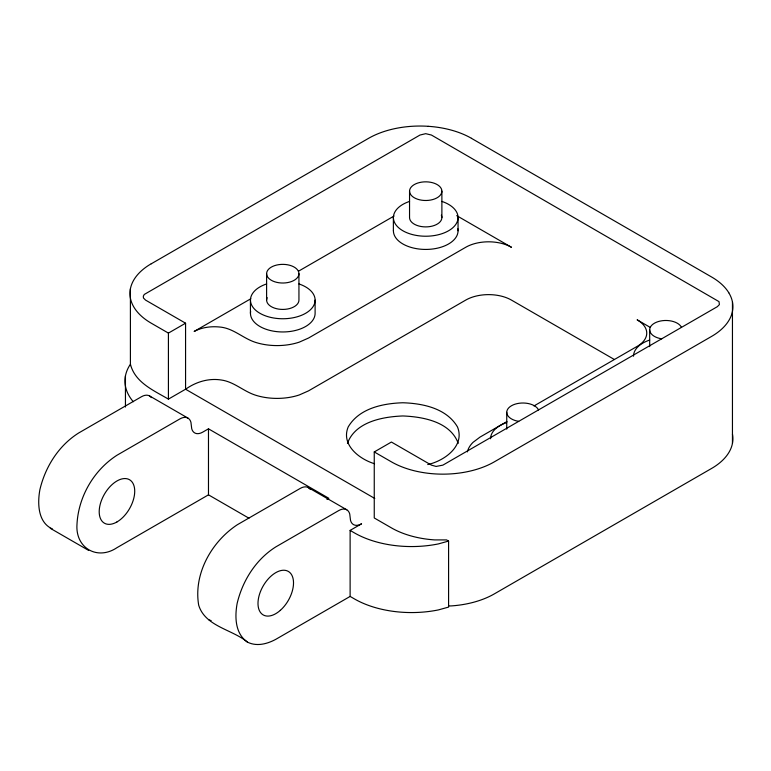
<?xml version="1.0" encoding="UTF-8"?>
<svg xmlns="http://www.w3.org/2000/svg" width="771" height="771" viewBox="0 0 771 771"><rect width="100%" height="100%" fill="white"/><g stroke="black" fill="none" stroke-linecap="round" stroke-linejoin="round"><path stroke-width="1.16" d="M347.442 443.354C355.296 421.843 382.474 416.745 402.838 415.964C423.212 416.745 450.389 421.843 458.234 443.354M151.27 263.788L368.538 138.346A72.888 42.087 0 0 1 395.957 128.4A72.599 41.913 0 0 1 428.136 126.299M151.261 263.74A72.888 42.087 0 0 0 130.415 288.749A72.599 41.913 0 0 0 130.405 298.194A72.888 42.087 0 0 0 151.261 323.203L168.415 333.101L185.57 323.203L185.57 389.22L374.773 498.461M250.835 298.734L194.147 331.453C202.484 327 212.218 326.017 221.489 327.222C233.883 328.976 243.212 338.209 254.825 342.141A44.39 25.626 0 0 0 299.283 342.141L308.496 338.055L465.732 247.279A32.324 18.658 0 0 1 511.472 247.289L456.702 215.649M298.473 271.219L394.029 216.053M133.296 401.739A80.849 46.674 0 0 1 129.499 365.637L130.482 364.413C135.07 382.541 153.786 390.502 168.415 399.127L185.57 389.22M185.878 389.047C196.191 381.79 208.893 377.954 221.489 380.045C233.883 381.79 243.212 391.022 254.825 394.954A44.39 25.626 0 0 0 299.283 394.954L308.496 390.878L465.732 300.092A32.324 18.658 0 0 1 511.472 300.102L614.391 359.517M326.943 499.406L328.841 498.307L208.478 428.821L202.763 432.117A16.172 9.339 -60 0 1 191.719 428.705L190.938 422.315A16.172 9.339 -60 0 0 179.894 418.913L116.999 455.227C93.715 470.194 78.295 496.9 76.975 524.55C75.346 548.075 97.435 560.825 116.999 547.651L208.478 494.837L248.946 518.199M310.154 489.296A16.172 9.339 -60 0 0 300.256 488.4L237.362 524.714C211.543 541.676 193.319 573.942 198.696 605.216C205.231 626.553 232.225 629.348 247.491 642.147C256.733 646.763 267.171 643.987 275.796 639.332L350.121 596.426L354.409 598.903A80.849 46.674 0 0 0 438.294 609.938L448.587 607.095L448.587 541.069L446.573 539.912L434.719 539.912A72.888 42.087 0 0 1 391.398 527.865L374.253 517.967L374.253 451.941L391.408 442.043L431.432 465.144L436.107 466.436L442.862 465.144L717.309 306.694L719.401 304.603L719.006 301.625L431.432 135.041L425.708 133.672L419.993 135.041L144.264 294.455L143.319 296.189L143.454 298.001L145.546 300.092L185.57 323.203M506.971 421.535L480.025 437.09L472.96 442.409A44.39 25.626 0 0 0 467.371 451.893M533.985 405.941L637.26 346.314A32.324 18.658 0 0 0 637.251 319.907M350.121 596.426L350.121 530.4L361.56 523.798A16.172 9.339 -60 0 1 350.516 520.386L349.735 514.006A16.172 9.339 -60 0 0 338.691 510.595L275.796 546.909C255.856 559.476 242.489 580.765 237.131 603.481C234.702 616.867 235.039 633.685 247.491 642.147M448.587 541.069L438.304 543.931A80.849 46.674 0 0 1 354.4 532.886L350.121 530.4M427.732 464.556C444.154 460.981 465.202 446.13 457.511 426.98C446.563 408.312 422.903 403.406 402.838 402.761C382.782 403.406 359.113 408.312 348.174 426.98C340.763 444.819 359.334 459.169 374.542 463.737M448.789 605.929L451.006 605.929A72.888 42.087 0 0 0 494.327 593.892L711.594 468.45A72.888 42.087 0 0 0 732.44 443.441A72.599 41.913 0 0 0 732.45 434.044M151.367 397.614A16.172 9.339 -60 0 0 141.469 396.728L78.575 433.042C58.635 445.619 45.267 466.898 39.909 489.614C37.374 503.193 37.808 522.439 52.341 528.916M209.057 619.951L211.129 620.588M471.457 138.346L711.594 276.991A72.888 42.087 0 0 1 728.817 292.778M637.26 319.898L650.348 327.453M374.253 451.941L391.408 461.848A72.888 42.087 0 0 0 418.826 471.785A72.599 41.913 0 0 0 451.006 473.886A72.888 42.087 0 0 0 494.327 461.848L711.594 336.407A72.888 42.087 0 0 0 728.817 320.572A72.599 41.913 0 0 0 728.817 292.816M149.555 395.928L187.97 418.113M308.342 487.609L346.777 509.795M50.269 528.28L88.694 550.455M732.45 302.001L732.45 443.441M649.683 329.805L649.683 346.613M506.74 412.331L506.74 429.139M458.051 217.567L458.051 230.77M441.879 191.16A16.162 9.329 0 0 1 417.641 199.246A16.162 9.329 0 0 1 417.641 183.084A16.162 9.329 0 0 1 441.879 191.16L441.879 217.567M409.546 191.16L409.546 217.567A16.162 9.329 0 0 0 427.828 226.819A16.162 9.329 0 0 0 441.33 215.157M393.374 217.567L393.374 230.77M315.108 300.092L315.108 313.296A32.324 18.658 0 0 1 281.097 331.935A32.324 18.658 0 0 1 250.642 311.349M298.936 273.686A16.162 9.329 0 0 1 274.698 281.772A16.162 9.329 0 0 1 274.698 265.61A16.162 9.329 0 0 1 298.936 273.686L298.946 300.092A16.162 9.329 0 0 1 280.673 309.344A16.162 9.329 0 0 1 267.171 297.683M266.602 273.686L266.602 300.092M250.43 300.092L250.43 313.296M208.478 428.821L208.478 494.837M168.415 333.101L168.415 399.127M130.405 288.788L130.405 365.618M125.442 375.824L125.442 407.03M428.204 126.309A72.888 42.087 0 0 1 471.534 138.346M661.663 338.816A16.162 9.329 0 0 1 651.861 325.14A16.162 9.329 0 0 1 677.285 323.213A16.162 9.329 0 0 1 681.468 327.386M298.946 283.94A32.324 18.658 0 0 1 307.542 312.091A32.324 18.658 0 0 1 258.025 312.091A32.324 18.658 0 0 1 266.621 283.94M633.511 356.212A32.324 18.658 0 0 1 649.674 340.05M518.729 421.342A16.162 9.329 0 0 1 511.481 405.739A16.162 9.329 0 0 1 538.524 409.921M457.868 228.823A32.324 18.658 0 0 1 427.413 249.409A32.324 18.658 0 0 1 393.403 230.77M441.889 201.414A32.324 18.658 0 0 1 450.486 229.565A32.324 18.658 0 0 1 400.968 229.565A32.324 18.658 0 0 1 409.565 201.414M490.578 438.738A32.324 18.658 0 0 1 506.74 422.575M280.345 610.333A25.125 14.504 -60 0 0 288.325 571.417A25.125 14.504 -60 0 0 258.603 597.747A25.125 14.504 -60 0 0 280.345 610.333M116.961 521.948A25.125 14.504 -60 0 0 134.723 491.204A25.125 14.504 -60 0 0 116.961 480.969A25.125 14.504 -60 0 0 99.199 511.713A25.125 14.504 -60 0 0 116.961 521.948"/></g></svg>
